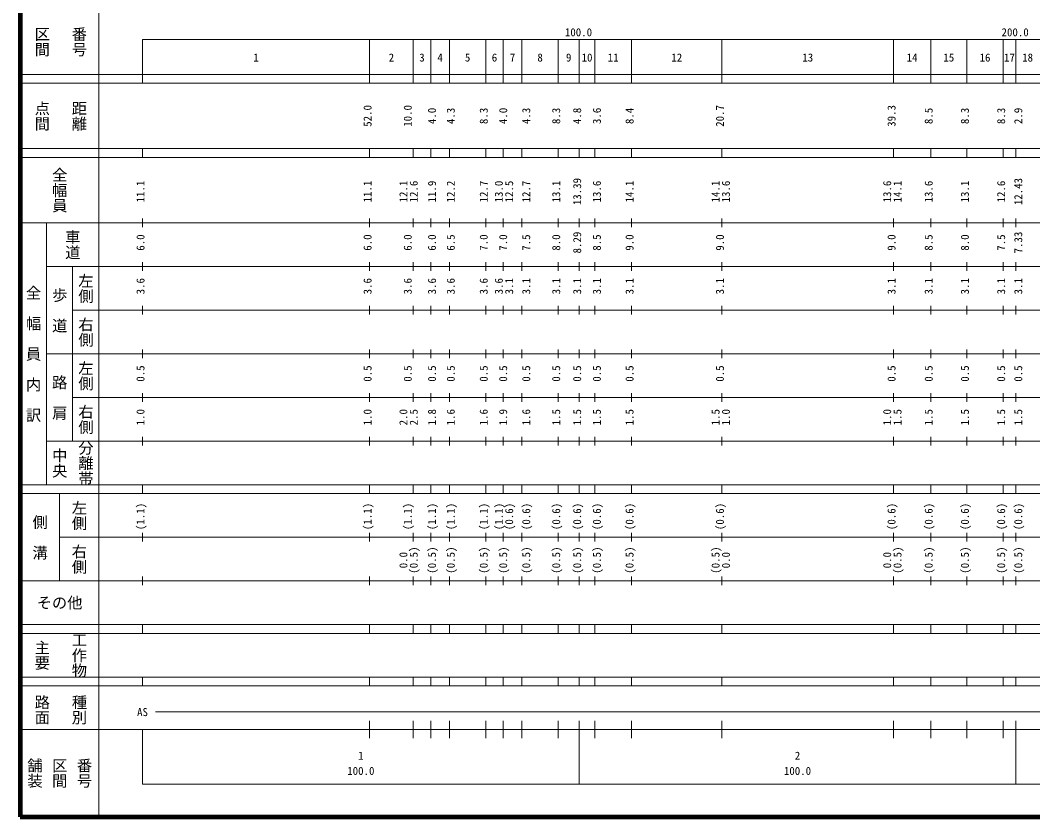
# Model space of a CAD drawing. Units: millimetres on the paper, enlarged 1000 times. Extents: x 40000 to 680000, y 20000 to 380000.
# Drawn here: x 40000 to 271878, y 20000 to 202409 of the extents above; entities that cross this region are included whole.
import ezdxf
from ezdxf.enums import TextEntityAlignment as Align

# ---------------------------------------------------------------- set-up
doc = ezdxf.new("R2010")
doc.units = ezdxf.units.MM
doc.header["$LTSCALE"] = 1000
doc.layers.add('M-TTL', color=2, linetype='Continuous', lineweight=140)
doc.layers.add('M-TTL-BAND', color=7, linetype='Continuous', lineweight=13)
doc.styles.add('@ＭＳ ゴシック', font='')
doc.styles.add('ＭＳ ゴシック', font='')
doc.styles.get('@ＭＳ ゴシック').set_extended_font_data('@MS Gothic')
doc.styles.get('ＭＳ ゴシック').set_extended_font_data('MS Gothic')

msp = doc.modelspace()

# ---------------------------------------------------------------- linework, layer by layer
at = {"layer": 'M-TTL'}
for p, q in [((40000, 380000), (40000, 20000)), ((40000, 20000), (680000, 20000))]:
    msp.add_line(p, q, dxfattribs=at)
at = {"layer": 'M-TTL-BAND'}
for p, q in [((58000, 370000), (58000, 20000)), ((68000, 198000), (579000, 198000)), ((68000, 198000), (68000, 188000)), ((120000, 188000), (120000, 198000)), ((130000, 188000), (130000, 198000)), ((134000, 188000), (134000, 198000)), ((138300, 188000), (138300, 198000)), ((146600, 188000), (146600, 198000)), ((150600, 188000), (150600, 198000)), ((154900, 188000), (154900, 198000)), ((163200, 188000), (163200, 198000)), ((168000, 188000), (168000, 198000)), ((171600, 188000), (171600, 198000)), ((180000, 188000), (180000, 198000)), ((200700, 188000), (200700, 198000)), ((240000, 188000), (240000, 198000)), ((248500, 188000), (248500, 198000)), ((256800, 188000), (256800, 198000)), ((265100, 188000), (265100, 198000)), ((268000, 188000), (268000, 198000)), ((40000, 190000), (579000, 190000)), ((40000, 188000), (579000, 188000)), ((40000, 173000), (579000, 173000)), ((68000, 171000), (68000, 173000)), ((120000, 171000), (120000, 173000)), ((130000, 171000), (130000, 173000)), ((134000, 171000), (134000, 173000)), ((138300, 171000), (138300, 173000)), ((146600, 171000), (146600, 173000)), ((150600, 171000), (150600, 173000)), ((154900, 171000), (154900, 173000)), ((163200, 171000), (163200, 173000)), ((168000, 171000), (168000, 173000)), ((171600, 171000), (171600, 173000)), ((180000, 171000), (180000, 173000)), ((200700, 171000), (200700, 173000)), ((240000, 171000), (240000, 173000)), ((248500, 171000), (248500, 173000)), ((256800, 171000), (256800, 173000)), ((265100, 171000), (265100, 173000)), ((268000, 171000), (268000, 173000)), ((40000, 171000), (579000, 171000)), ((40000, 156000), (579000, 156000)), ((46000, 96000), (46000, 156000)), ((68000, 155000), (68000, 157000)), ((120000, 155000), (120000, 157000)), ((130000, 155000), (130000, 157000)), ((134000, 155000), (134000, 157000)), ((138300, 155000), (138300, 157000)), ((146600, 155000), (146600, 157000)), ((150600, 155000), (150600, 157000)), ((154900, 155000), (154900, 157000)), ((163200, 155000), (163200, 157000)), ((168000, 155000), (168000, 157000)), ((171600, 155000), (171600, 157000)), ((180000, 155000), (180000, 157000)), ((200700, 155000), (200700, 157000)), ((240000, 155000), (240000, 157000)), ((248500, 155000), (248500, 157000)), ((256800, 155000), (256800, 157000)), ((265100, 155000), (265100, 157000)), ((268000, 155000), (268000, 157000)), ((68000, 145000), (68000, 147000)), ((120000, 145000), (120000, 147000)), ((130000, 145000), (130000, 147000)), ((134000, 145000), (134000, 147000)), ((138300, 145000), (138300, 147000)), ((146600, 145000), (146600, 147000)), ((150600, 145000), (150600, 147000)), ((154900, 145000), (154900, 147000)), ((163200, 145000), (163200, 147000)), ((168000, 145000), (168000, 147000)), ((171600, 145000), (171600, 147000)), ((180000, 145000), (180000, 147000)), ((200700, 145000), (200700, 147000)), ((240000, 145000), (240000, 147000)), ((248500, 145000), (248500, 147000)), ((256800, 145000), (256800, 147000)), ((265100, 145000), (265100, 147000)), ((268000, 145000), (268000, 147000)), ((46000, 146000), (579000, 146000)), ((52000, 146000), (52000, 106000)), ((68000, 135000), (68000, 137000)), ((120000, 135000), (120000, 137000)), ((130000, 135000), (130000, 137000)), ((134000, 135000), (134000, 137000)), ((138300, 135000), (138300, 137000)), ((146600, 135000), (146600, 137000)), ((150600, 135000), (150600, 137000)), ((154900, 135000), (154900, 137000)), ((163200, 135000), (163200, 137000)), ((168000, 135000), (168000, 137000)), ((171600, 135000), (171600, 137000)), ((180000, 135000), (180000, 137000)), ((200700, 135000), (200700, 137000)), ((240000, 135000), (240000, 137000)), ((248500, 135000), (248500, 137000)), ((256800, 135000), (256800, 137000)), ((265100, 135000), (265100, 137000)), ((268000, 135000), (268000, 137000)), ((52000, 136000), (579000, 136000)), ((46000, 126000), (579000, 126000)), ((68000, 125000), (68000, 127000)), ((120000, 125000), (120000, 127000)), ((130000, 125000), (130000, 127000)), ((134000, 125000), (134000, 127000)), ((138300, 125000), (138300, 127000)), ((146600, 125000), (146600, 127000)), ((150600, 125000), (150600, 127000)), ((154900, 125000), (154900, 127000)), ((163200, 125000), (163200, 127000)), ((168000, 125000), (168000, 127000)), ((171600, 125000), (171600, 127000)), ((180000, 125000), (180000, 127000)), ((200700, 125000), (200700, 127000)), ((240000, 125000), (240000, 127000)), ((248500, 125000), (248500, 127000)), ((256800, 125000), (256800, 127000)), ((265100, 125000), (265100, 127000)), ((268000, 125000), (268000, 127000)), ((52000, 116000), (579000, 116000)), ((68000, 115000), (68000, 117000)), ((120000, 115000), (120000, 117000)), ((130000, 115000), (130000, 117000)), ((134000, 115000), (134000, 117000)), ((138300, 115000), (138300, 117000)), ((146600, 115000), (146600, 117000)), ((150600, 115000), (150600, 117000)), ((154900, 115000), (154900, 117000)), ((163200, 115000), (163200, 117000)), ((168000, 115000), (168000, 117000)), ((171600, 115000), (171600, 117000)), ((180000, 115000), (180000, 117000)), ((200700, 115000), (200700, 117000)), ((240000, 115000), (240000, 117000)), ((248500, 115000), (248500, 117000)), ((256800, 115000), (256800, 117000)), ((265100, 115000), (265100, 117000)), ((268000, 115000), (268000, 117000)), ((68000, 105000), (68000, 107000)), ((120000, 105000), (120000, 107000)), ((130000, 105000), (130000, 107000)), ((134000, 105000), (134000, 107000)), ((138300, 105000), (138300, 107000)), ((146600, 105000), (146600, 107000)), ((150600, 105000), (150600, 107000)), ((154900, 105000), (154900, 107000)), ((163200, 105000), (163200, 107000)), ((168000, 105000), (168000, 107000)), ((171600, 105000), (171600, 107000)), ((180000, 105000), (180000, 107000)), ((200700, 105000), (200700, 107000)), ((240000, 105000), (240000, 107000)), ((248500, 105000), (248500, 107000)), ((256800, 105000), (256800, 107000)), ((265100, 105000), (265100, 107000)), ((268000, 105000), (268000, 107000)), ((46000, 106000), (579000, 106000)), ((40000, 96000), (579000, 96000)), ((68000, 94000), (68000, 96000)), ((120000, 94000), (120000, 96000)), ((130000, 94000), (130000, 96000)), ((134000, 94000), (134000, 96000)), ((138300, 94000), (138300, 96000)), ((146600, 94000), (146600, 96000)), ((150600, 94000), (150600, 96000)), ((154900, 94000), (154900, 96000)), ((163200, 94000), (163200, 96000)), ((168000, 94000), (168000, 96000)), ((171600, 94000), (171600, 96000)), ((180000, 94000), (180000, 96000)), ((200700, 94000), (200700, 96000)), ((240000, 94000), (240000, 96000)), ((248500, 94000), (248500, 96000)), ((256800, 94000), (256800, 96000)), ((265100, 94000), (265100, 96000)), ((268000, 94000), (268000, 96000)), ((40000, 94000), (579000, 94000)), ((49000, 94000), (49000, 74000)), ((49000, 84000), (579000, 84000)), ((68000, 83000), (68000, 85000)), ((120000, 83000), (120000, 85000)), ((130000, 83000), (130000, 85000)), ((134000, 83000), (134000, 85000)), ((138300, 83000), (138300, 85000)), ((146600, 83000), (146600, 85000)), ((150600, 83000), (150600, 85000)), ((154900, 83000), (154900, 85000)), ((163200, 83000), (163200, 85000)), ((168000, 83000), (168000, 85000)), ((171600, 83000), (171600, 85000)), ((180000, 83000), (180000, 85000)), ((200700, 83000), (200700, 85000)), ((240000, 83000), (240000, 85000)), ((248500, 83000), (248500, 85000)), ((256800, 83000), (256800, 85000)), ((265100, 83000), (265100, 85000)), ((268000, 83000), (268000, 85000)), ((68000, 73000), (68000, 75000)), ((120000, 73000), (120000, 75000)), ((130000, 73000), (130000, 75000)), ((134000, 73000), (134000, 75000)), ((138300, 73000), (138300, 75000)), ((146600, 73000), (146600, 75000)), ((150600, 73000), (150600, 75000)), ((154900, 73000), (154900, 75000)), ((163200, 73000), (163200, 75000)), ((168000, 73000), (168000, 75000)), ((171600, 73000), (171600, 75000)), ((180000, 73000), (180000, 75000)), ((200700, 73000), (200700, 75000)), ((240000, 73000), (240000, 75000)), ((248500, 73000), (248500, 75000)), ((256800, 73000), (256800, 75000)), ((265100, 73000), (265100, 75000)), ((268000, 73000), (268000, 75000)), ((40000, 74000), (579000, 74000)), ((40000, 64000), (579000, 64000)), ((68000, 62000), (68000, 64000)), ((120000, 62000), (120000, 64000)), ((130000, 62000), (130000, 64000)), ((134000, 62000), (134000, 64000)), ((138300, 62000), (138300, 64000)), ((146600, 62000), (146600, 64000)), ((150600, 62000), (150600, 64000)), ((154900, 62000), (154900, 64000)), ((163200, 62000), (163200, 64000)), ((168000, 62000), (168000, 64000)), ((171600, 62000), (171600, 64000)), ((180000, 62000), (180000, 64000)), ((200700, 62000), (200700, 64000)), ((240000, 62000), (240000, 64000)), ((248500, 62000), (248500, 64000)), ((256800, 62000), (256800, 64000)), ((265100, 62000), (265100, 64000)), ((268000, 62000), (268000, 64000)), ((40000, 62000), (579000, 62000)), ((40000, 52000), (579000, 52000)), ((68000, 50000), (68000, 52000)), ((120000, 50000), (120000, 52000)), ((130000, 50000), (130000, 52000)), ((134000, 50000), (134000, 52000)), ((138300, 50000), (138300, 52000)), ((146600, 50000), (146600, 52000)), ((150600, 50000), (150600, 52000)), ((154900, 50000), (154900, 52000)), ((163200, 50000), (163200, 52000)), ((168000, 50000), (168000, 52000)), ((171600, 50000), (171600, 52000)), ((180000, 50000), (180000, 52000)), ((200700, 50000), (200700, 52000)), ((240000, 50000), (240000, 52000)), ((248500, 50000), (248500, 52000)), ((256800, 50000), (256800, 52000)), ((265100, 50000), (265100, 52000)), ((268000, 50000), (268000, 52000)), ((40000, 50000), (579000, 50000)), ((71000, 44000), (565000, 44000)), ((120000, 38000), (120000, 42000)), ((130000, 38000), (130000, 42000)), ((134000, 38000), (134000, 42000)), ((138300, 38000), (138300, 42000)), ((146600, 38000), (146600, 42000)), ((150600, 38000), (150600, 42000)), ((154900, 38000), (154900, 42000)), ((163200, 38000), (163200, 42000)), ((168000, 27500), (168000, 42000)), ((171600, 38000), (171600, 42000)), ((180000, 38000), (180000, 42000)), ((200700, 38000), (200700, 42000)), ((240000, 38000), (240000, 42000)), ((248500, 38000), (248500, 42000)), ((256800, 38000), (256800, 42000)), ((265100, 38000), (265100, 42000)), ((268000, 27500), (268000, 42000)), ((40000, 40000), (579000, 40000)), ((68000, 40000), (68000, 27500)), ((68000, 27500), (579000, 27500))]:
    msp.add_line(p, q, dxfattribs=at)

# ---------------------------------------------------------------- texts
at = {"layer": 'M-TTL-BAND', "style": '@ＭＳ ゴシック'}
for s, p in [('区間', (45000, 197500)), ('番号', (53500, 197500)), ('点間', (45000, 180500)), ('距離', (53500, 180500)), ('全幅員', (49000, 163500)), ('車道', (52000, 151000)), ('左側', (55000, 141000)), ('全\u3000幅\u3000員\u3000内\u3000訳', (43000, 126000)), ('歩\u3000道', (49000, 136000)), ('右側', (55000, 131000)), ('左側', (55000, 121000)), ('路\u3000肩', (49000, 116000)), ('右側', (55000, 111000)), ('中央', (49000, 101000)), ('分離帯', (55000, 101000)), ('左側', (53500, 89000)), ('側\u3000溝', (44500, 84000)), ('右側', (53500, 79000)), ('主要', (45000, 57000)), ('工作物', (53500, 57000)), ('路面', (45000, 44500)), ('種別', (53500, 44500)), ('舗装', (43333, 30000)), ('区間', (49000, 30000)), ('番号', (54667, 30000))]:
    msp.add_text(s, height=2566, rotation=270, dxfattribs=at).set_placement(p, align=Align.MIDDLE_CENTER)
at = {"layer": 'M-TTL-BAND', "style": 'ＭＳ ゴシック'}
for s, p in [('100.0', (167844, 198195)), ('200.0', (267844, 198195)), ('1', (94000, 192405)), ('2', (125000, 192405)), ('3', (132000, 192405)), ('4', (136150, 192405)), ('5', (142450, 192405)), ('6', (148600, 192405)), ('7', (152750, 192405)), ('8', (159050, 192405)), ('9', (165600, 192405)), ('10', (169800, 192405)), ('11', (175800, 192405)), ('12', (190350, 192405)), ('13', (220350, 192405)), ('14', (244250, 192405)), ('15', (252650, 192405)), ('16', (260950, 192405)), ('17', (266550, 192405)), ('18', (270700, 192405)), ('AS', (68000, 42500)), ('1', (118000, 32523)), ('2', (218000, 32523)), ('100.0', (118000, 29033)), ('100.0', (218000, 29033))]:
    msp.add_text(s, height=1833, dxfattribs=at).set_placement(p, align=Align.BOTTOM_CENTER)
for s, p in [('52.0', (121000, 180500)), ('10.0', (130201, 180500)), ('4.0', (135755, 180500)), ('4.3', (140055, 180500)), ('8.3', (147600, 180500)), ('4.0', (152057, 180500)), ('4.3', (157336, 180500)), ('8.3', (164200, 180500)), ('4.8', (169000, 180500)), ('3.6', (173514, 180500)), ('8.4', (181000, 180500)), ('20.7', (201700, 180500)), ('39.3', (241000, 180500)), ('8.5', (249500, 180500)), ('8.3', (257800, 180500)), ('8.3', (266100, 180500)), ('2.9', (270020, 180500)), ('11.1', (69000, 163174)), ('11.1', (121000, 163174)), ('12.1', (129201, 163174)), ('12.6', (131571, 163174)), ('11.9', (135755, 163174)), ('12.2', (140055, 163174)), ('12.7', (147600, 163174)), ('13.0', (151057, 163174)), ('12.5', (153427, 163174)), ('12.7', (157336, 163174)), ('13.1', (164200, 163174)), ('13.39', (169000, 163174)), ('13.6', (173514, 163174)), ('14.1', (181000, 163174)), ('14.1', (200700, 163174)), ('13.6', (203070, 163174)), ('13.6', (240000, 163174)), ('14.1', (242370, 163174)), ('13.6', (249500, 163174)), ('13.1', (257800, 163174)), ('12.6', (266100, 163174)), ('12.43', (270020, 163174)), ('6.0', (69000, 151500)), ('6.0', (121000, 151500)), ('6.0', (130201, 151500)), ('6.0', (135755, 151500)), ('6.5', (140055, 151500)), ('7.0', (147600, 151500)), ('7.0', (152057, 151500)), ('7.5', (157336, 151500)), ('8.0', (164200, 151500)), ('8.29', (169000, 151500)), ('8.5', (173514, 151500)), ('9.0', (181000, 151500)), ('9.0', (201700, 151500)), ('9.0', (241000, 151500)), ('8.5', (249500, 151500)), ('8.0', (257800, 151500)), ('7.5', (266100, 151500)), ('7.33', (270020, 151500)), ('3.6', (69000, 141500)), ('3.6', (121000, 141500)), ('3.6', (130201, 141500)), ('3.6', (135755, 141500)), ('3.6', (140055, 141500)), ('3.6', (147600, 141500)), ('3.6', (151057, 141500)), ('3.1', (153427, 141500)), ('3.1', (157336, 141500)), ('3.1', (164200, 141500)), ('3.1', (169000, 141500)), ('3.1', (173514, 141500)), ('3.1', (181000, 141500)), ('3.1', (201700, 141500)), ('3.1', (241000, 141500)), ('3.1', (249500, 141500)), ('3.1', (257800, 141500)), ('3.1', (266100, 141500)), ('3.1', (270020, 141500)), ('0.5', (69000, 121500)), ('0.5', (121000, 121500)), ('0.5', (130201, 121500)), ('0.5', (135755, 121500)), ('0.5', (140055, 121500)), ('0.5', (147600, 121500)), ('0.5', (152057, 121500)), ('0.5', (157336, 121500)), ('0.5', (164200, 121500)), ('0.5', (169000, 121500)), ('0.5', (173514, 121500)), ('0.5', (181000, 121500)), ('0.5', (201700, 121500)), ('0.5', (241000, 121500)), ('0.5', (249500, 121500)), ('0.5', (257800, 121500)), ('0.5', (266100, 121500)), ('0.5', (270020, 121500)), ('1.0', (69000, 111500)), ('1.0', (121000, 111500)), ('2.0', (129201, 111500)), ('2.5', (131571, 111500)), ('1.8', (135755, 111500)), ('1.6', (140055, 111500)), ('1.6', (147600, 111500)), ('1.9', (152057, 111500)), ('1.6', (157336, 111500)), ('1.5', (164200, 111500)), ('1.5', (169000, 111500)), ('1.5', (173514, 111500)), ('1.5', (181000, 111500)), ('1.5', (200700, 111500)), ('1.0', (203070, 111500)), ('1.0', (240000, 111500)), ('1.5', (242370, 111500)), ('1.5', (249500, 111500)), ('1.5', (257800, 111500)), ('1.5', (266100, 111500)), ('1.5', (270020, 111500)), ('(1.1)', (69000, 88764)), ('(1.1)', (121000, 88764)), ('(1.1)', (130201, 88764)), ('(1.1)', (135755, 88764)), ('(1.1)', (140055, 88764)), ('(1.1)', (147600, 88764)), ('(1.1)', (151057, 88764)), ('(0.6)', (153427, 88764)), ('(0.6)', (157336, 88764)), ('(0.6)', (164200, 88764)), ('(0.6)', (169000, 88764)), ('(0.6)', (173514, 88764)), ('(0.6)', (181000, 88764)), ('(0.6)', (201700, 88764)), ('(0.6)', (241000, 88764)), ('(0.6)', (249500, 88764)), ('(0.6)', (257800, 88764)), ('(0.6)', (266100, 88764)), ('(0.6)', (270020, 88764)), ('(0.5)', (131571, 78764)), ('(0.5)', (135755, 78764)), ('(0.5)', (140055, 78764)), ('(0.5)', (147600, 78764)), ('(0.5)', (152057, 78764)), ('(0.5)', (157336, 78764)), ('(0.5)', (164200, 78764)), ('(0.5)', (169000, 78764)), ('(0.5)', (173514, 78764)), ('(0.5)', (181000, 78764)), ('(0.5)', (200700, 78764)), ('(0.5)', (242370, 78764)), ('(0.5)', (249500, 78764)), ('(0.5)', (257800, 78764)), ('(0.5)', (266100, 78764)), ('(0.5)', (270020, 78764)), ('0.0', (129201, 78764)), ('0.0', (203070, 78764)), ('0.0', (240000, 78764))]:
    msp.add_text(s, height=1833, rotation=90, dxfattribs=at).set_placement(p, align=Align.BOTTOM_CENTER)
msp.add_text('その他', height=2566, dxfattribs=at).set_placement((49000, 69000), align=Align.MIDDLE_CENTER)

doc.saveas('drawing.dxf')
